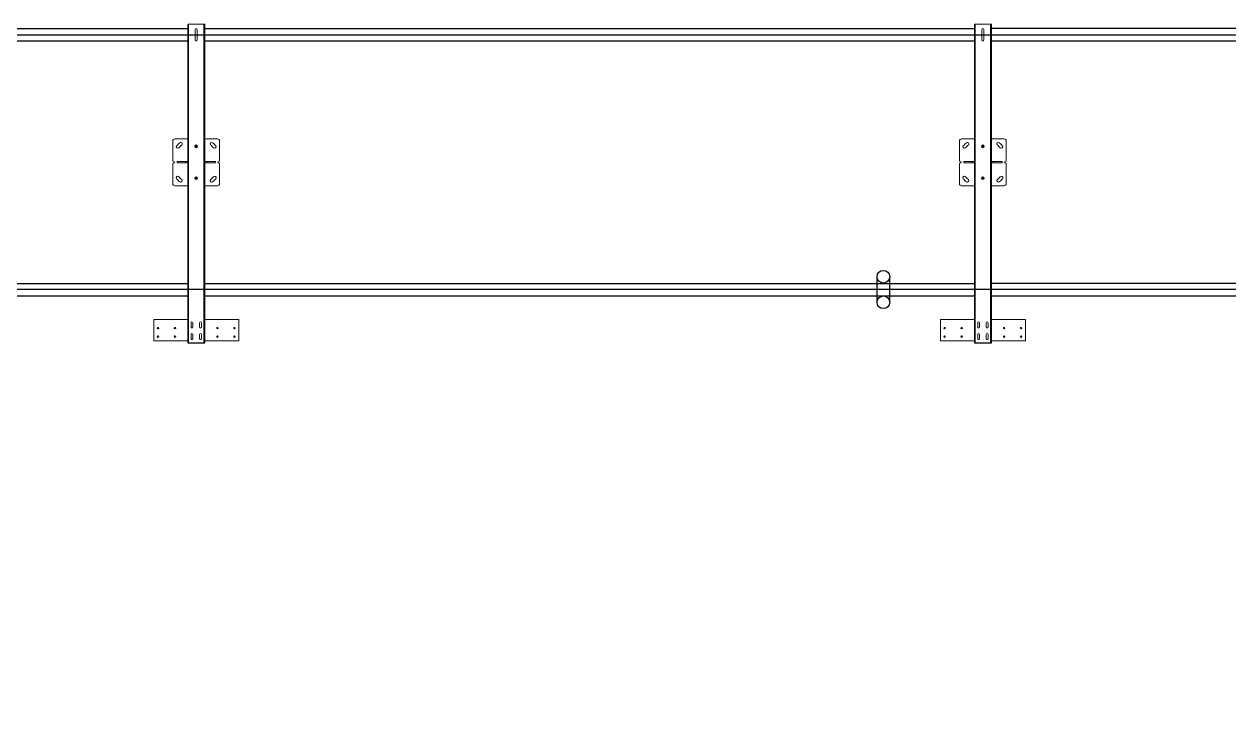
# Model space of a CAD drawing. Header units: inches. Extents: x -26985 to 86262, y -10753 to 149570.
# Drawn here: x 66294 to 71961, y 131665 to 134933 of the extents above; entities that cross this region are included whole.
import ezdxf

# ---------------------------------------------------------------- set-up
doc = ezdxf.new("R2010")
doc.units = ezdxf.units.IN
doc.header["$MEASUREMENT"] = 0
doc.linetypes.add('CENTER2', pattern=[1.125, 0.75, -0.125, 0.125, -0.125])
doc.layers.add('DUCT-回风中心线', color=5, linetype='CENTER2')

msp = doc.modelspace()

# ---------------------------------------------------------------- linework, layer by layer
at = {"color": 0, "linetype": 'Continuous', "lineweight": 0}
for p, q in [((67063.9, 134933.3), (67143.9, 134933.3)), ((67063.9, 134933.3), (67063.9, 133433.3)), ((67067.9, 133433.3), (67067.9, 134933.3)), ((67139.9, 134933.3), (67139.9, 133433.3)), ((67143.9, 133433.3), (67143.9, 134933.3)), ((70763.9, 134933.3), (70843.9, 134933.3)), ((70763.9, 134933.3), (70763.9, 133433.3)), ((70767.9, 133433.3), (70767.9, 134933.3)), ((70839.9, 134933.3), (70839.9, 133433.3)), ((70843.9, 133433.3), (70843.9, 134933.3)), ((67099.6, 134908.3), (67099.6, 134858.3)), ((67108.1, 134858.3), (67108.1, 134908.3)), ((70799.6, 134908.3), (70799.6, 134858.3)), ((70808.1, 134858.3), (70808.1, 134908.3)), ((66993.9, 134383.3), (66993.9, 134289.1)), ((67063.9, 134393.3), (67003.9, 134393.3)), ((67100.9, 134356.6), (67100.9, 134360)), ((67106.9, 134356.6), (67106.9, 134360)), ((67203.9, 134393.3), (67143.9, 134393.3)), ((67213.9, 134289.1), (67213.9, 134383.3)), ((70693.9, 134383.3), (70693.9, 134289.1)), ((70763.9, 134393.3), (70703.9, 134393.3)), ((70800.9, 134356.6), (70800.9, 134360)), ((70806.9, 134356.6), (70806.9, 134360)), ((70903.9, 134393.3), (70843.9, 134393.3)), ((70913.9, 134289.1), (70913.9, 134383.3)), ((66993.9, 134289.1), (67003.9, 134283.3)), ((67003.9, 134283.3), (66993.9, 134277.6)), ((66993.9, 134277.6), (66993.9, 134183.3)), ((67053.9, 134286.3), (67013.9, 134286.3)), ((67013.9, 134286.3), (67013.9, 134280.3)), ((67053.9, 134280.3), (67013.9, 134280.3)), ((67063.9, 134286.3), (67053.9, 134286.3)), ((67053.9, 134286.3), (67053.9, 134280.3)), ((67063.9, 134280.3), (67053.9, 134280.3)), ((67143.9, 134286.3), (67153.9, 134286.3)), ((67143.9, 134283.3), (67143.9, 134083.3)), ((67143.9, 134280.3), (67153.9, 134280.3)), ((67153.9, 134286.3), (67153.9, 134280.3)), ((67153.9, 134286.3), (67193.9, 134286.3)), ((67153.9, 134280.3), (67193.9, 134280.3)), ((67193.9, 134286.3), (67193.9, 134280.3)), ((67203.9, 134283.3), (67213.9, 134289.1)), ((67213.9, 134277.6), (67203.9, 134283.3)), ((67213.9, 134183.3), (67213.9, 134277.6)), ((70693.9, 134289.1), (70703.9, 134283.3)), ((70703.9, 134283.3), (70693.9, 134277.6)), ((70693.9, 134277.6), (70693.9, 134183.3)), ((70753.9, 134286.3), (70713.9, 134286.3)), ((70713.9, 134286.3), (70713.9, 134280.3)), ((70753.9, 134280.3), (70713.9, 134280.3)), ((70763.9, 134286.3), (70753.9, 134286.3)), ((70753.9, 134286.3), (70753.9, 134280.3)), ((70763.9, 134280.3), (70753.9, 134280.3)), ((70843.9, 134286.3), (70853.9, 134286.3)), ((70843.9, 134283.3), (70843.9, 134083.3)), ((70843.9, 134280.3), (70853.9, 134280.3)), ((70853.9, 134286.3), (70853.9, 134280.3)), ((70853.9, 134286.3), (70893.9, 134286.3)), ((70853.9, 134280.3), (70893.9, 134280.3)), ((70893.9, 134286.3), (70893.9, 134280.3)), ((70903.9, 134283.3), (70913.9, 134289.1)), ((70913.9, 134277.6), (70903.9, 134283.3)), ((70913.9, 134183.3), (70913.9, 134277.6)), ((67100.9, 134210), (67100.9, 134206.6)), ((67106.9, 134210), (67106.9, 134206.6)), ((70800.9, 134210), (70800.9, 134206.6)), ((70806.9, 134210), (70806.9, 134206.6)), ((67003.9, 134173.3), (67063.9, 134173.3)), ((67143.9, 134173.3), (67203.9, 134173.3)), ((70703.9, 134173.3), (70763.9, 134173.3)), ((70843.9, 134173.3), (70903.9, 134173.3)), ((66903.9, 133543.3), (67063.9, 133543.3)), ((66903.9, 133543.3), (66903.9, 133443.3)), ((67079.6, 133508.3), (67079.6, 133528.3)), ((67088.1, 133528.3), (67088.1, 133508.3)), ((67119.6, 133528.3), (67119.6, 133508.3)), ((67128.1, 133508.3), (67128.1, 133528.3)), ((67143.9, 133543.3), (67303.9, 133543.3)), ((67303.9, 133543.3), (67303.9, 133443.3)), ((70603.9, 133543.3), (70763.9, 133543.3)), ((70603.9, 133543.3), (70603.9, 133443.3)), ((70779.6, 133508.3), (70779.6, 133528.3)), ((70788.1, 133528.3), (70788.1, 133508.3)), ((70819.6, 133528.3), (70819.6, 133508.3)), ((70828.1, 133508.3), (70828.1, 133528.3)), ((70843.9, 133543.3), (71003.9, 133543.3)), ((71003.9, 133543.3), (71003.9, 133443.3)), ((67079.6, 133453.3), (67079.6, 133473.3)), ((67088.1, 133473.3), (67088.1, 133453.3)), ((67119.6, 133453.3), (67119.6, 133473.3)), ((67128.1, 133473.3), (67128.1, 133453.3)), ((70779.6, 133453.3), (70779.6, 133473.3)), ((70788.1, 133473.3), (70788.1, 133453.3)), ((70819.6, 133453.3), (70819.6, 133473.3)), ((70828.1, 133473.3), (70828.1, 133453.3)), ((67063.9, 133443.3), (66903.9, 133443.3)), ((67303.9, 133443.3), (67143.9, 133443.3)), ((70763.9, 133443.3), (70603.9, 133443.3)), ((71003.9, 133443.3), (70843.9, 133443.3))]:
    msp.add_line(p, q, dxfattribs=at)
for centre, radius in [((67103.9, 134358.3), 6.5), ((70803.9, 134358.3), 6.5), ((67103.9, 134208.3), 6.5), ((70803.9, 134208.3), 6.5), ((66923.9, 133503.3), 3.4), ((66923.9, 133463.3), 3.4), ((67003.9, 133503.3), 3.4), ((67003.9, 133463.3), 3.4), ((70623.9, 133503.3), 3.4), ((70623.9, 133463.3), 3.4), ((70703.9, 133503.3), 3.4), ((70703.9, 133463.3), 3.4)]:
    msp.add_circle(centre, radius, dxfattribs=at)
at = {"color": 0, "linetype": 'Continuous', "lineweight": 0, "extrusion": (1.48872e-34, 8.10423e-19, -1)}
for centre, radius in [((-67103.9, 134358.3), 3.45), ((-70803.9, 134358.3), 3.45), ((-67103.9, 134208.3), 3.45), ((-70803.9, 134208.3), 3.45), ((-67203.9, 133503.3), 3.4), ((-67203.9, 133463.3), 3.4), ((-67283.9, 133503.3), 3.4), ((-67283.9, 133463.3), 3.4), ((-70903.9, 133503.3), 3.4), ((-70903.9, 133463.3), 3.4), ((-70983.9, 133503.3), 3.4), ((-70983.9, 133463.3), 3.4)]:
    msp.add_circle(centre, radius, dxfattribs=at)
at = {"color": 0, "linetype": 'Continuous', "lineweight": 0}
for centre, radius, start, end in [((67103.9, 134908.3), 4.25, 0, 180), ((70803.9, 134908.3), 4.25, 0, 180), ((67103.9, 134858.3), 4.25, 180, 0), ((70803.9, 134858.3), 4.25, 180, 0), ((67003.9, 134383.3), 10, 90, 180), ((67017.2, 134356.1), 7, 140, 320), ((67103.9, 134283.3), 120.1, 130, 140), ((67031.1, 134370), 7, 310, 130), ((67176.6, 134370), 7, 50, 230), ((67103.9, 134283.3), 120.1, 40, 50), ((67190.5, 134356.1), 7, 220, 40), ((67203.9, 134383.3), 10, 0, 90), ((70703.9, 134383.3), 10, 90, 180), ((70717.2, 134356.1), 7, 140, 320), ((70803.9, 134283.3), 120.1, 130, 140), ((70731.1, 134370), 7, 310, 130), ((70876.6, 134370), 7, 50, 230), ((70803.9, 134283.3), 120.1, 40, 50), ((70890.5, 134356.1), 7, 220, 40), ((70903.9, 134383.3), 10, 0, 90), ((67017.2, 134210.6), 7, 40, 220), ((67103.9, 134283.3), 120.1, 220, 230), ((67031.1, 134196.7), 7, 230, 50), ((67176.6, 134196.7), 7, 130, 310), ((67103.9, 134283.3), 120.1, 310, 320), ((67190.5, 134210.6), 7, 320, 140), ((70717.2, 134210.6), 7, 40, 220), ((70803.9, 134283.3), 120.1, 220, 230), ((70731.1, 134196.7), 7, 230, 50), ((70876.6, 134196.7), 7, 130, 310), ((70803.9, 134283.3), 120.1, 310, 320), ((70890.5, 134210.6), 7, 320, 140), ((67003.9, 134183.3), 10, 180, 270), ((67203.9, 134183.3), 10, 270, 0), ((70703.9, 134183.3), 10, 180, 270), ((70903.9, 134183.3), 10, 270, 0), ((67123.9, 133528.3), 4.25, 0, 180), ((67123.9, 133508.3), 4.25, 180, 0), ((70823.9, 133528.3), 4.25, 0, 180), ((70823.9, 133508.3), 4.25, 180, 0)]:
    msp.add_arc(centre, radius, start, end, dxfattribs=at)
at = {"color": 0, "linetype": 'Continuous', "lineweight": 0, "extrusion": (-3.57304e-31, 8.10423e-19, -1)}
for centre, start, end in [((-67103.9, 134283.3), 40, 50), ((-70803.9, 134283.3), 40, 50), ((-67103.9, 134283.3), 220, 230), ((-70803.9, 134283.3), 220, 230)]:
    msp.add_arc(centre, 106.1, start, end, dxfattribs=at)
at = {"color": 0, "linetype": 'Continuous', "lineweight": 0, "extrusion": (1.78481e-29, 8.10423e-19, -1)}
for centre, start, end in [((-67103.9, 134283.3), 130, 140), ((-70803.9, 134283.3), 130, 140), ((-67103.9, 134283.3), 310, 320), ((-70803.9, 134283.3), 310, 320)]:
    msp.add_arc(centre, 106.1, start, end, dxfattribs=at)
at = {"color": 0, "linetype": 'Continuous', "lineweight": 0, "extrusion": (1.48872e-34, 8.10423e-19, -1)}
for centre, radius, start, end in [((-67133.9, 134283.3), 10, 179.7923, 180), ((-70833.9, 134283.3), 10, 179.7923, 180), ((-67133.9, 134083.3), 10, 180, 180.2077), ((-70833.9, 134083.3), 10, 180, 180.2077), ((-67083.9, 133528.3), 4.25, 0, 180), ((-67083.9, 133508.3), 4.25, 180, 0), ((-70783.9, 133528.3), 4.25, 0, 180), ((-70783.9, 133508.3), 4.25, 180, 0), ((-67083.9, 133473.3), 4.25, 0, 180), ((-67083.9, 133453.3), 4.25, 180, 0), ((-67123.9, 133473.3), 4.25, 0, 180), ((-67123.9, 133453.3), 4.25, 180, 0), ((-70783.9, 133473.3), 4.25, 0, 180), ((-70783.9, 133453.3), 4.25, 180, 0), ((-70823.9, 133473.3), 4.25, 0, 180), ((-70823.9, 133453.3), 4.25, 180, 0)]:
    msp.add_arc(centre, radius, start, end, dxfattribs=at)
at = {"layer": 'Defpoints'}
for p, q in [((72361.7, 134912.8), (70843.9, 134912.8)), ((72361.7, 134853.8), (70843.9, 134853.8)), ((70306.2, 133624.9), (70306.2, 133744.9)), ((70366.2, 133624.9), (70366.2, 133744.9)), ((72071.8, 133712.8), (70843.9, 133712.8)), ((72071.8, 133653.8), (70843.9, 133653.8))]:
    msp.add_line(p, q, dxfattribs=at)
msp.add_lwpolyline([(977.2, 101034.6), (72155.7, 101034.6, 0.202297), (72522.2, 101189.2, 0.200581), (72664.6, 101549.6), (72664.6, 133093.3), (72664.6, 133173.3, 0.199718), (72512.2, 133539.8, 0.202346), (72151.8, 133685), (45178, 133683.6, -0.410119), (44569.8, 134283.3, -0.426371), (45178, 134883.6), (72551.7, 134883.6, -0.196512), (72918.2, 134733.8, -0.230827), (73061.7, 134329.1), (73061.7, 98243.9, -0.191373), (72916.1, 97877.5, -0.254662), (72475.7, 97733.6), (577.2, 97733.6, -0.193227)], format="xyb", dxfattribs=at)
for centre in [(70336.2, 133744.9), (70336.2, 133624.9)]:
    msp.add_circle(centre, 30, dxfattribs=at)
at = {"layer": 'DUCT-回风中心线', "color": 0, "linetype": 'Continuous', "lineweight": -3}
for p, q in [((63821.2, 134912.8), (67063.9, 134912.8)), ((67143.9, 134912.8), (70763.9, 134912.8)), ((67063.9, 134853.8), (63821.2, 134853.8)), ((70763.9, 134853.8), (67143.9, 134853.8)), ((63821.2, 133712.8), (67063.9, 133712.8)), ((67143.9, 133712.8), (70763.9, 133712.8)), ((67063.9, 133653.8), (63821.2, 133653.8)), ((70763.9, 133653.8), (67143.9, 133653.8)), ((67063.9, 133433.3), (67143.9, 133433.3)), ((70763.9, 133433.3), (70843.9, 133433.3))]:
    msp.add_line(p, q, dxfattribs=at)

doc.saveas('drawing.dxf')
